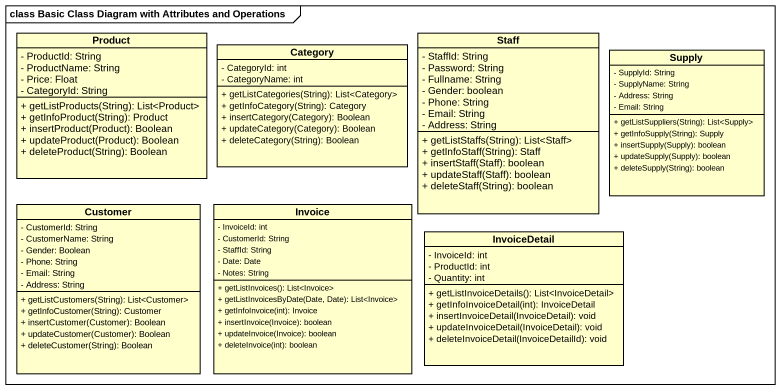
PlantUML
@startuml
mainframe class Basic Class Diagram with Attributes and Operations
hide circle
hide empty members
skinparam classAttributeIconSize 0
class Product {
  - ProductId: String
  - ProductName: String
  - Price: Float
  - CategoryId: String
  + getListProducts(String): List<Product>
  + getInfoProduct(String): Product
  + insertProduct(Product): Boolean
  + updateProduct(Product): Boolean
  + deleteProduct(String): Boolean
}
class Category {
  - CategoryId: int
  - CategoryName: int
  + getListCategories(String): List<Category>
  + getInfoCategory(String): Category
  + insertCategory(Category): Boolean
  + updateCategory(Category): Boolean
  + deleteCategory(String): Boolean
}
class Staff {
  - StaffId: String
  - Password: String
  - Fullname: String
  - Gender: boolean
  - Phone: String
  - Email: String
  - Address: String
  + getListStaffs(String): List<Staff>
  + getInfoStaff(String): Staff
  + insertStaff(Staff): boolean
  + updateStaff(Staff): boolean
  + deleteStaff(String): boolean
}
class Supply {
  - SupplyId: String
  - SupplyName: String
  - Address: String
  - Email: String
  + getListSuppliers(String): List<Supply>
  + getInfoSupply(String): Supply
  + insertSupply(Supply): boolean
  + updateSupply(Supply): boolean
  + deleteSupply(String): boolean
}
class Customer {
  - CustomerId: String
  - CustomerName: String
  - Gender: Boolean
  - Phone: String
  - Email: String
  - Address: String
  + getListCustomers(String): List<Customer>
  + getInfoCustomer(String): Customer
  + insertCustomer(Customer): Boolean
  + updateCustomer(Customer): Boolean
  + deleteCustomer(String): Boolean
}
class Invoice {
  - InvoiceId: int
  - CustomerId: String
  - StaffId: String
  - Date: Date
  - Notes: String
  + getListInvoices(): List<Invoice>
  + getListInvoicesByDate(Date, Date): List<Invoice>
  + getInfoInvoice(int): Invoice
  + insertInvoice(Invoice): boolean
  + updateInvoice(Invoice): boolean
  + deleteInvoice(int): boolean
}
class InvoiceDetail {
  - InvoiceId: int
  - ProductId: int
  - Quantity: int
  + getListInvoiceDetails(): List<InvoiceDetail>
  + getInfoInvoiceDetail(int): InvoiceDetail
  + insertInvoiceDetail(InvoiceDetail): void
  + updateInvoiceDetail(InvoiceDetail): void
  + deleteInvoiceDetail(InvoiceDetailId): void
}
@enduml
